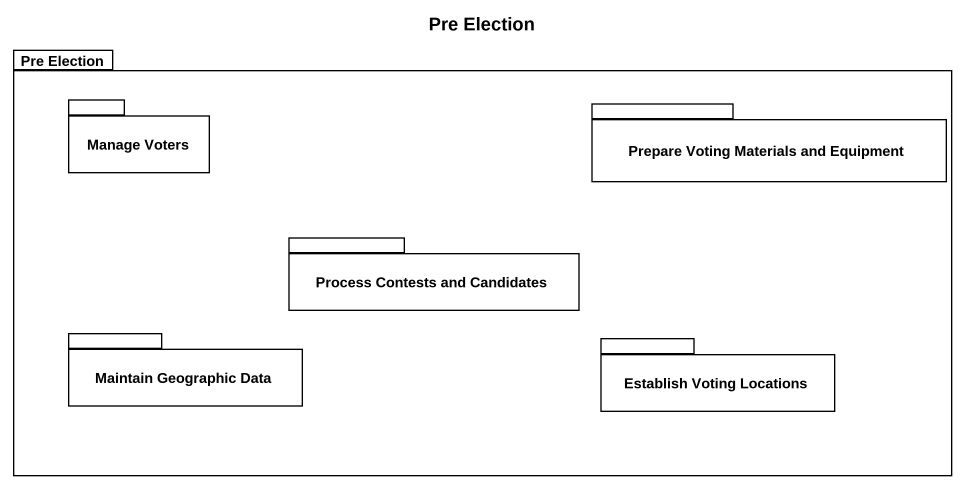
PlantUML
@startuml
title Pre Election
package "Pre Election" as Pre_Election {
  package "Manage Voters" as Manage_Voters {
  }
  package "Prepare Voting Materials and Equipment" as Prepare_Voting_Materials {
  }
  package "Process Contests and Candidates" as Process_Contests_and {
  }
  package "Maintain Geographic Data" as Maintain_Geographic_Data {
  }
  package "Establish Voting Locations" as Establish_Voting_Locations {
  }
}
@enduml
